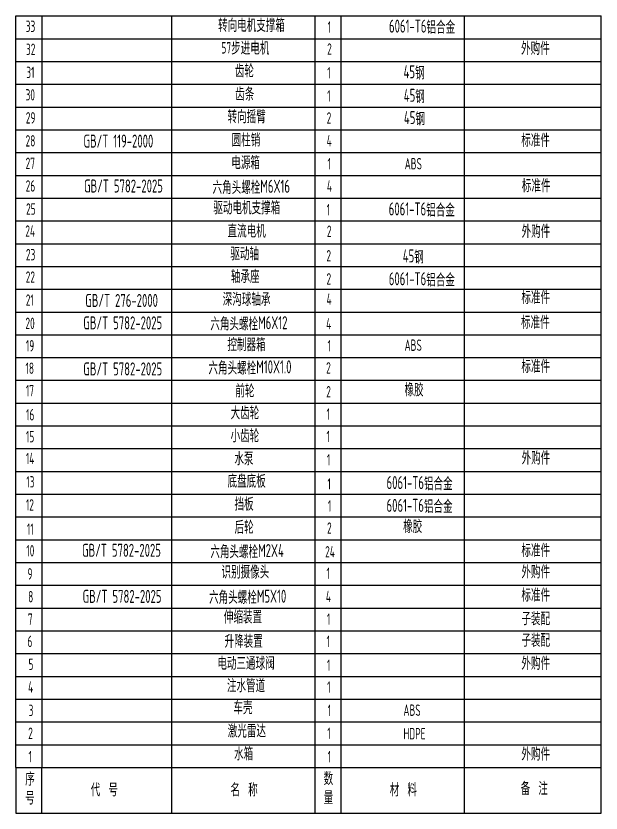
# Model space of a CAD drawing. Header units: millimetres. Extents: x 0 to 4412, y -498 to 1086.
# Drawn here: x 1281.2 to 1461.2, y 66 to 311 of the extents above; entities that cross this region are included whole.
import ezdxf

# ---------------------------------------------------------------- set-up
doc = ezdxf.new("R2010")
doc.units = ezdxf.units.MM
doc.header["$LTSCALE"] = 1.8
doc.layers.add('10', color=7, linetype='Continuous')
doc.styles.add('SLDTEXTSTYLE0', font='TXT', dxfattribs={"width": 0.7, "bigfont": 'bigfont'})
doc.styles.add('SLDTEXTSTYLE3', font='TXT', dxfattribs={"width": 0.7})

# ---------------------------------------------------------------- blocks, each defined once
blk = doc.blocks.new('SW_TABLEANNOTATION_0')
for p, q in [((282.22, -29.33), (282.22, -22.33)), ((282.22, -22.33), (462.22, -22.33)), ((290.22, -22.33), (290.22, -29.33)), ((330.22, -29.33), (330.22, -22.33)), ((374.22, -29.33), (374.22, -22.33)), ((382.22, -29.33), (382.22, -22.33)), ((420.22, -29.33), (420.22, -22.33)), ((462.22, -29.33), (462.22, -22.33)), ((282.22, -36.33), (282.22, -29.33)), ((282.22, -29.33), (462.22, -29.33)), ((290.22, -29.33), (290.22, -36.33)), ((330.22, -36.33), (330.22, -29.33)), ((374.22, -36.33), (374.22, -29.33)), ((382.22, -36.33), (382.22, -29.33)), ((420.22, -36.33), (420.22, -29.33)), ((420.22, -29.33), (430.22, -29.33)), ((462.22, -36.33), (462.22, -29.33)), ((282.22, -43.33), (282.22, -36.33)), ((282.22, -36.33), (462.22, -36.33)), ((290.22, -36.33), (290.22, -43.33)), ((330.22, -43.33), (330.22, -36.33)), ((374.22, -43.33), (374.22, -36.33)), ((382.22, -43.33), (382.22, -36.33)), ((420.22, -43.33), (420.22, -36.33)), ((420.22, -36.33), (430.22, -36.33)), ((462.22, -43.33), (462.22, -36.33)), ((282.22, -50.33), (282.22, -43.33)), ((282.22, -43.33), (462.22, -43.33)), ((290.22, -43.33), (290.22, -50.33)), ((330.22, -50.33), (330.22, -43.33)), ((374.22, -50.33), (374.22, -43.33)), ((382.22, -50.33), (382.22, -43.33)), ((420.22, -50.33), (420.22, -43.33)), ((420.22, -43.33), (430.22, -43.33)), ((462.22, -50.33), (462.22, -43.33)), ((282.22, -57.33), (282.22, -50.33)), ((282.22, -50.33), (462.22, -50.33)), ((290.22, -50.33), (290.22, -57.33)), ((330.22, -57.33), (330.22, -50.33)), ((374.22, -57.33), (374.22, -50.33)), ((382.22, -57.33), (382.22, -50.33)), ((420.22, -57.33), (420.22, -50.33)), ((420.22, -50.33), (430.22, -50.33)), ((462.22, -57.33), (462.22, -50.33)), ((282.22, -64.33), (282.22, -57.33)), ((282.22, -57.33), (462.22, -57.33)), ((290.22, -57.33), (290.22, -64.33)), ((330.22, -64.33), (330.22, -57.33)), ((374.22, -64.33), (374.22, -57.33)), ((382.22, -64.33), (382.22, -57.33)), ((420.22, -64.33), (420.22, -57.33)), ((420.22, -57.33), (430.22, -57.33)), ((462.22, -64.33), (462.22, -57.33)), ((282.22, -71.33), (282.22, -64.33)), ((282.22, -64.33), (462.22, -64.33)), ((290.22, -64.33), (290.22, -71.33)), ((330.22, -71.33), (330.22, -64.33)), ((374.22, -71.33), (374.22, -64.33)), ((382.22, -71.33), (382.22, -64.33)), ((420.22, -71.33), (420.22, -64.33)), ((420.22, -64.33), (430.22, -64.33)), ((462.22, -71.33), (462.22, -64.33)), ((282.22, -78.33), (282.22, -71.33)), ((282.22, -71.33), (462.22, -71.33)), ((290.22, -71.33), (290.22, -78.33)), ((330.22, -78.33), (330.22, -71.33)), ((374.22, -78.33), (374.22, -71.33)), ((382.22, -78.33), (382.22, -71.33)), ((420.22, -78.33), (420.22, -71.33)), ((420.22, -71.33), (430.22, -71.33)), ((462.22, -78.33), (462.22, -71.33)), ((282.22, -85.33), (282.22, -78.33)), ((282.22, -78.33), (462.22, -78.33)), ((290.22, -78.33), (290.22, -85.33)), ((330.22, -85.33), (330.22, -78.33)), ((374.22, -85.33), (374.22, -78.33)), ((382.22, -85.33), (382.22, -78.33)), ((420.22, -85.33), (420.22, -78.33)), ((420.22, -78.33), (430.22, -78.33)), ((462.22, -85.33), (462.22, -78.33)), ((282.22, -92.33), (282.22, -85.33)), ((282.22, -85.33), (462.22, -85.33)), ((290.22, -85.33), (290.22, -92.33)), ((330.22, -92.33), (330.22, -85.33)), ((374.22, -92.33), (374.22, -85.33)), ((382.22, -92.33), (382.22, -85.33)), ((420.22, -92.33), (420.22, -85.33)), ((420.22, -85.33), (430.22, -85.33)), ((462.22, -92.33), (462.22, -85.33)), ((282.22, -99.33), (282.22, -92.33)), ((282.22, -92.33), (462.22, -92.33)), ((290.22, -92.33), (290.22, -99.33)), ((330.22, -99.33), (330.22, -92.33)), ((374.22, -99.33), (374.22, -92.33)), ((382.22, -99.33), (382.22, -92.33)), ((420.22, -99.33), (420.22, -92.33)), ((420.22, -92.33), (430.22, -92.33)), ((462.22, -99.33), (462.22, -92.33)), ((282.22, -106.33), (282.22, -99.33)), ((282.22, -99.33), (462.22, -99.33)), ((290.22, -99.33), (290.22, -106.33)), ((330.22, -106.33), (330.22, -99.33)), ((374.22, -106.33), (374.22, -99.33)), ((382.22, -106.33), (382.22, -99.33)), ((420.22, -106.33), (420.22, -99.33)), ((420.22, -99.33), (430.22, -99.33)), ((462.22, -106.33), (462.22, -99.33)), ((282.22, -113.33), (282.22, -106.33)), ((282.22, -106.33), (462.22, -106.33)), ((290.22, -106.33), (290.22, -113.33)), ((330.22, -113.33), (330.22, -106.33)), ((374.22, -113.33), (374.22, -106.33)), ((382.22, -113.33), (382.22, -106.33)), ((420.22, -113.33), (420.22, -106.33)), ((420.22, -106.33), (430.22, -106.33)), ((462.22, -113.33), (462.22, -106.33)), ((282.22, -120.33), (282.22, -113.33)), ((282.22, -113.33), (462.22, -113.33)), ((290.22, -113.33), (290.22, -120.33)), ((330.22, -120.33), (330.22, -113.33)), ((374.22, -120.33), (374.22, -113.33)), ((382.22, -120.33), (382.22, -113.33)), ((420.22, -120.33), (420.22, -113.33)), ((420.22, -113.33), (430.22, -113.33)), ((462.22, -120.33), (462.22, -113.33)), ((282.22, -127.33), (282.22, -120.33)), ((282.22, -120.33), (462.22, -120.33)), ((290.22, -120.33), (290.22, -127.33)), ((330.22, -127.33), (330.22, -120.33)), ((374.22, -127.33), (374.22, -120.33)), ((382.22, -127.33), (382.22, -120.33)), ((420.22, -127.33), (420.22, -120.33)), ((420.22, -120.33), (430.22, -120.33)), ((462.22, -127.33), (462.22, -120.33)), ((282.22, -134.33), (282.22, -127.33)), ((282.22, -127.33), (462.22, -127.33)), ((290.22, -127.33), (290.22, -134.33)), ((330.22, -134.33), (330.22, -127.33)), ((374.22, -134.33), (374.22, -127.33)), ((382.22, -134.33), (382.22, -127.33)), ((420.22, -134.33), (420.22, -127.33)), ((420.22, -127.33), (430.22, -127.33)), ((462.22, -134.33), (462.22, -127.33)), ((282.22, -141.33), (282.22, -134.33)), ((282.22, -134.33), (462.22, -134.33)), ((290.22, -134.33), (290.22, -141.33)), ((330.22, -141.33), (330.22, -134.33)), ((374.22, -141.33), (374.22, -134.33)), ((382.22, -141.33), (382.22, -134.33)), ((420.22, -141.33), (420.22, -134.33)), ((420.22, -134.33), (430.22, -134.33)), ((462.22, -141.33), (462.22, -134.33)), ((282.22, -148.33), (282.22, -141.33)), ((282.22, -141.33), (462.22, -141.33)), ((290.22, -141.33), (290.22, -148.33)), ((330.22, -148.33), (330.22, -141.33)), ((374.22, -148.33), (374.22, -141.33)), ((382.22, -148.33), (382.22, -141.33)), ((420.22, -148.33), (420.22, -141.33)), ((420.22, -141.33), (430.22, -141.33)), ((462.22, -148.33), (462.22, -141.33)), ((282.22, -155.33), (282.22, -148.33)), ((282.22, -148.33), (462.22, -148.33)), ((290.22, -148.33), (290.22, -155.33)), ((330.22, -155.33), (330.22, -148.33)), ((374.22, -155.33), (374.22, -148.33)), ((382.22, -155.33), (382.22, -148.33)), ((420.22, -155.33), (420.22, -148.33)), ((420.22, -148.33), (430.22, -148.33)), ((462.22, -155.33), (462.22, -148.33)), ((282.22, -162.33), (282.22, -155.33)), ((282.22, -155.33), (462.22, -155.33)), ((290.22, -155.33), (290.22, -162.33)), ((330.22, -162.33), (330.22, -155.33)), ((374.22, -162.33), (374.22, -155.33)), ((382.22, -162.33), (382.22, -155.33)), ((420.22, -162.33), (420.22, -155.33)), ((420.22, -155.33), (430.22, -155.33)), ((462.22, -162.33), (462.22, -155.33)), ((282.22, -169.33), (282.22, -162.33)), ((282.22, -162.33), (462.22, -162.33)), ((290.22, -162.33), (290.22, -169.33)), ((330.22, -169.33), (330.22, -162.33)), ((374.22, -169.33), (374.22, -162.33)), ((382.22, -169.33), (382.22, -162.33)), ((420.22, -169.33), (420.22, -162.33)), ((420.22, -162.33), (430.22, -162.33)), ((462.22, -169.33), (462.22, -162.33)), ((282.22, -176.33), (282.22, -169.33)), ((282.22, -169.33), (462.22, -169.33)), ((290.22, -169.33), (290.22, -176.33)), ((330.22, -176.33), (330.22, -169.33)), ((374.22, -176.33), (374.22, -169.33)), ((382.22, -176.33), (382.22, -169.33)), ((420.22, -176.33), (420.22, -169.33)), ((420.22, -169.33), (430.22, -169.33)), ((462.22, -176.33), (462.22, -169.33)), ((282.22, -183.33), (282.22, -176.33)), ((282.22, -176.33), (462.22, -176.33)), ((290.22, -176.33), (290.22, -183.33)), ((330.22, -183.33), (330.22, -176.33)), ((374.22, -183.33), (374.22, -176.33)), ((382.22, -183.33), (382.22, -176.33)), ((420.22, -183.33), (420.22, -176.33)), ((420.22, -176.33), (430.22, -176.33)), ((462.22, -183.33), (462.22, -176.33)), ((282.22, -190.33), (282.22, -183.33)), ((282.22, -183.33), (462.22, -183.33)), ((290.22, -183.33), (290.22, -190.33)), ((330.22, -190.33), (330.22, -183.33)), ((374.22, -190.33), (374.22, -183.33)), ((382.22, -190.33), (382.22, -183.33)), ((420.22, -190.33), (420.22, -183.33)), ((420.22, -183.33), (430.22, -183.33)), ((462.22, -190.33), (462.22, -183.33)), ((282.22, -197.33), (282.22, -190.33)), ((282.22, -190.33), (462.22, -190.33)), ((290.22, -190.33), (290.22, -197.33)), ((330.22, -197.33), (330.22, -190.33)), ((374.22, -197.33), (374.22, -190.33)), ((382.22, -197.33), (382.22, -190.33)), ((420.22, -197.33), (420.22, -190.33)), ((420.22, -190.33), (430.22, -190.33)), ((462.22, -197.33), (462.22, -190.33)), ((282.22, -204.33), (282.22, -197.33)), ((282.22, -197.33), (462.22, -197.33)), ((290.22, -197.33), (290.22, -204.33)), ((330.22, -204.33), (330.22, -197.33)), ((374.22, -204.33), (374.22, -197.33)), ((382.22, -204.33), (382.22, -197.33)), ((420.22, -204.33), (420.22, -197.33)), ((420.22, -197.33), (430.22, -197.33)), ((462.22, -204.33), (462.22, -197.33)), ((282.22, -211.33), (282.22, -204.33)), ((282.22, -204.33), (462.22, -204.33)), ((290.22, -204.33), (290.22, -211.33)), ((330.22, -211.33), (330.22, -204.33)), ((374.22, -211.33), (374.22, -204.33)), ((382.22, -211.33), (382.22, -204.33)), ((420.22, -211.33), (420.22, -204.33)), ((420.22, -204.33), (430.22, -204.33)), ((462.22, -211.33), (462.22, -204.33)), ((282.22, -218.33), (282.22, -211.33)), ((282.22, -211.33), (462.22, -211.33)), ((290.22, -211.33), (290.22, -218.33)), ((330.22, -218.33), (330.22, -211.33)), ((374.22, -218.33), (374.22, -211.33)), ((382.22, -218.33), (382.22, -211.33)), ((420.22, -218.33), (420.22, -211.33)), ((420.22, -211.33), (430.22, -211.33)), ((462.22, -218.33), (462.22, -211.33)), ((282.22, -225.33), (282.22, -218.33)), ((282.22, -218.33), (462.22, -218.33)), ((290.22, -218.33), (290.22, -225.33)), ((330.22, -225.33), (330.22, -218.33)), ((374.22, -225.33), (374.22, -218.33)), ((382.22, -225.33), (382.22, -218.33)), ((420.22, -225.33), (420.22, -218.33)), ((420.22, -218.33), (430.22, -218.33)), ((462.22, -225.33), (462.22, -218.33)), ((282.22, -232.33), (282.22, -225.33)), ((282.22, -225.33), (462.22, -225.33)), ((290.22, -225.33), (290.22, -232.33)), ((330.22, -232.33), (330.22, -225.33)), ((374.22, -232.33), (374.22, -225.33)), ((382.22, -232.33), (382.22, -225.33)), ((420.22, -232.33), (420.22, -225.33)), ((420.22, -225.33), (430.22, -225.33)), ((462.22, -232.33), (462.22, -225.33)), ((282.22, -239.33), (282.22, -232.33)), ((282.22, -232.33), (462.22, -232.33)), ((290.22, -232.33), (290.22, -239.33)), ((330.22, -239.33), (330.22, -232.33)), ((374.22, -239.33), (374.22, -232.33)), ((382.22, -239.33), (382.22, -232.33)), ((420.22, -239.33), (420.22, -232.33)), ((420.22, -232.33), (430.22, -232.33)), ((462.22, -239.33), (462.22, -232.33)), ((282.22, -246.33), (282.22, -239.33)), ((282.22, -239.33), (462.22, -239.33)), ((290.22, -239.33), (290.22, -246.33)), ((330.22, -246.33), (330.22, -239.33)), ((374.22, -246.33), (374.22, -239.33)), ((382.22, -246.33), (382.22, -239.33)), ((420.22, -246.33), (420.22, -239.33)), ((420.22, -239.33), (430.22, -239.33)), ((462.22, -246.33), (462.22, -239.33)), ((282.22, -253.33), (282.22, -246.33)), ((282.22, -246.33), (462.22, -246.33)), ((290.22, -246.33), (290.22, -253.33)), ((330.22, -253.33), (330.22, -246.33)), ((374.22, -253.33), (374.22, -246.33)), ((382.22, -253.33), (382.22, -246.33)), ((420.22, -253.33), (420.22, -246.33)), ((420.22, -246.33), (430.22, -246.33)), ((462.22, -253.33), (462.22, -246.33)), ((282.22, -253.33), (282.22, -267.33)), ((290.22, -267.33), (290.22, -253.33)), ((330.22, -267.33), (330.22, -253.33)), ((374.22, -267.33), (374.22, -253.33)), ((382.22, -267.33), (382.22, -253.33)), ((420.22, -267.33), (420.22, -253.33)), ((420.22, -253.33), (430.22, -253.33)), ((462.22, -267.33), (462.22, -253.33)), ((420.22, -267.33), (420.22, -260.33)), ((282.22, -267.33), (290.22, -267.33)), ((290.22, -267.33), (330.22, -267.33)), ((330.22, -267.33), (374.22, -267.33)), ((374.22, -267.33), (382.22, -267.33)), ((382.22, -267.33), (420.22, -267.33)), ((420.22, -267.33), (442.22, -267.33)), ((442.22, -267.33), (462.22, -267.33))]:
    blk.add_line(p, q)
at = {"layer": '10', "color": 0}
for p, q in [((282.22, -29.33), (308.05, -29.33)), ((308.05, -29.33), (389.2, -29.33)), ((389.2, -29.33), (420.22, -29.33)), ((430.22, -29.33), (436.61, -29.33)), ((436.61, -29.33), (462.22, -29.33)), ((282.22, -36.33), (308.05, -36.33)), ((308.05, -36.33), (389.2, -36.33)), ((389.2, -36.33), (420.22, -36.33)), ((430.22, -36.33), (436.61, -36.33)), ((436.61, -36.33), (462.22, -36.33)), ((282.22, -43.33), (308.05, -43.33)), ((308.05, -43.33), (389.2, -43.33)), ((389.2, -43.33), (420.22, -43.33)), ((430.22, -43.33), (436.61, -43.33)), ((436.61, -43.33), (462.22, -43.33)), ((282.22, -50.33), (308.05, -50.33)), ((308.05, -50.33), (389.2, -50.33)), ((389.2, -50.33), (420.22, -50.33)), ((430.22, -50.33), (436.61, -50.33)), ((436.61, -50.33), (462.22, -50.33)), ((282.22, -57.33), (308.05, -57.33)), ((308.05, -57.33), (389.2, -57.33)), ((389.2, -57.33), (420.22, -57.33)), ((430.22, -57.33), (436.61, -57.33)), ((436.61, -57.33), (462.22, -57.33)), ((282.22, -64.33), (308.05, -64.33)), ((308.05, -64.33), (389.2, -64.33)), ((389.2, -64.33), (420.22, -64.33)), ((430.22, -64.33), (436.61, -64.33)), ((436.61, -64.33), (462.22, -64.33)), ((282.22, -71.33), (308.05, -71.33)), ((308.05, -71.33), (389.2, -71.33)), ((389.2, -71.33), (420.22, -71.33)), ((430.22, -71.33), (436.61, -71.33)), ((436.61, -71.33), (462.22, -71.33)), ((282.22, -78.33), (308.05, -78.33)), ((308.05, -78.33), (389.2, -78.33)), ((389.2, -78.33), (420.22, -78.33)), ((430.22, -78.33), (436.61, -78.33)), ((436.61, -78.33), (462.22, -78.33)), ((282.22, -85.33), (308.05, -85.33)), ((308.05, -85.33), (389.2, -85.33)), ((389.2, -85.33), (420.22, -85.33)), ((430.22, -85.33), (436.61, -85.33)), ((436.61, -85.33), (462.22, -85.33)), ((282.22, -92.33), (308.05, -92.33)), ((308.05, -92.33), (389.2, -92.33)), ((389.2, -92.33), (420.22, -92.33)), ((430.22, -92.33), (436.61, -92.33)), ((436.61, -92.33), (462.22, -92.33)), ((282.22, -99.33), (308.05, -99.33)), ((308.05, -99.33), (389.2, -99.33)), ((389.2, -99.33), (420.22, -99.33)), ((430.22, -99.33), (436.61, -99.33)), ((436.61, -99.33), (462.22, -99.33)), ((282.22, -106.33), (308.05, -106.33)), ((308.05, -106.33), (389.2, -106.33)), ((389.2, -106.33), (420.22, -106.33)), ((430.22, -106.33), (436.61, -106.33)), ((436.61, -106.33), (462.22, -106.33)), ((282.22, -113.33), (308.05, -113.33)), ((308.05, -113.33), (389.2, -113.33)), ((389.2, -113.33), (420.22, -113.33)), ((430.22, -113.33), (436.61, -113.33)), ((436.61, -113.33), (462.22, -113.33)), ((282.22, -120.33), (308.05, -120.33)), ((308.05, -120.33), (389.2, -120.33)), ((389.2, -120.33), (420.22, -120.33)), ((430.22, -120.33), (436.61, -120.33)), ((436.61, -120.33), (462.22, -120.33)), ((282.22, -127.33), (308.05, -127.33)), ((308.05, -127.33), (389.2, -127.33)), ((389.2, -127.33), (420.22, -127.33)), ((430.22, -127.33), (436.61, -127.33)), ((436.61, -127.33), (462.22, -127.33)), ((282.22, -134.33), (308.05, -134.33)), ((308.05, -134.33), (389.2, -134.33)), ((389.2, -134.33), (420.22, -134.33)), ((430.22, -134.33), (436.61, -134.33)), ((436.61, -134.33), (462.22, -134.33)), ((282.22, -141.33), (308.05, -141.33)), ((308.05, -141.33), (389.2, -141.33)), ((389.2, -141.33), (420.22, -141.33)), ((430.22, -141.33), (436.61, -141.33)), ((436.61, -141.33), (462.22, -141.33)), ((282.22, -148.33), (308.05, -148.33)), ((308.05, -148.33), (389.2, -148.33)), ((389.2, -148.33), (420.22, -148.33)), ((430.22, -148.33), (436.61, -148.33)), ((436.61, -148.33), (462.22, -148.33)), ((282.22, -155.33), (308.05, -155.33)), ((308.05, -155.33), (389.2, -155.33)), ((389.2, -155.33), (420.22, -155.33)), ((430.22, -155.33), (436.61, -155.33)), ((436.61, -155.33), (462.22, -155.33)), ((282.22, -162.33), (308.05, -162.33)), ((308.05, -162.33), (389.2, -162.33)), ((389.2, -162.33), (420.22, -162.33)), ((430.22, -162.33), (436.61, -162.33)), ((436.61, -162.33), (462.22, -162.33)), ((282.22, -169.33), (308.05, -169.33)), ((308.05, -169.33), (389.2, -169.33)), ((389.2, -169.33), (420.22, -169.33)), ((430.22, -169.33), (436.61, -169.33)), ((436.61, -169.33), (462.22, -169.33)), ((282.22, -176.33), (308.05, -176.33)), ((308.05, -176.33), (389.2, -176.33)), ((389.2, -176.33), (420.22, -176.33)), ((430.22, -176.33), (436.61, -176.33)), ((436.61, -176.33), (462.22, -176.33)), ((282.22, -183.33), (308.05, -183.33)), ((308.05, -183.33), (389.2, -183.33)), ((389.2, -183.33), (420.22, -183.33)), ((430.22, -183.33), (436.61, -183.33)), ((436.61, -183.33), (462.22, -183.33)), ((282.22, -190.33), (308.05, -190.33)), ((308.05, -190.33), (389.2, -190.33)), ((389.2, -190.33), (420.22, -190.33)), ((430.22, -190.33), (436.61, -190.33)), ((436.61, -190.33), (462.22, -190.33)), ((282.22, -197.33), (308.05, -197.33)), ((308.05, -197.33), (389.2, -197.33)), ((389.2, -197.33), (420.22, -197.33)), ((430.22, -197.33), (436.61, -197.33)), ((436.61, -197.33), (462.22, -197.33)), ((282.22, -204.33), (308.05, -204.33)), ((308.05, -204.33), (389.2, -204.33)), ((389.2, -204.33), (420.22, -204.33)), ((430.22, -204.33), (436.61, -204.33)), ((436.61, -204.33), (462.22, -204.33)), ((282.22, -211.33), (308.05, -211.33)), ((308.05, -211.33), (389.2, -211.33)), ((389.2, -211.33), (420.22, -211.33)), ((430.22, -211.33), (436.61, -211.33)), ((436.61, -211.33), (462.22, -211.33)), ((282.22, -218.33), (308.05, -218.33)), ((308.05, -218.33), (389.2, -218.33)), ((389.2, -218.33), (420.22, -218.33)), ((430.22, -218.33), (436.61, -218.33)), ((436.61, -218.33), (462.22, -218.33)), ((282.22, -225.33), (308.05, -225.33)), ((308.05, -225.33), (389.2, -225.33)), ((389.2, -225.33), (420.22, -225.33)), ((430.22, -225.33), (436.61, -225.33)), ((436.61, -225.33), (462.22, -225.33)), ((282.22, -232.33), (308.05, -232.33)), ((308.05, -232.33), (389.2, -232.33)), ((389.2, -232.33), (420.22, -232.33)), ((430.22, -232.33), (436.61, -232.33)), ((436.61, -232.33), (462.22, -232.33)), ((282.22, -239.33), (308.05, -239.33)), ((308.05, -239.33), (389.2, -239.33)), ((389.2, -239.33), (420.22, -239.33)), ((430.22, -239.33), (436.61, -239.33)), ((436.61, -239.33), (462.22, -239.33)), ((282.22, -246.33), (308.05, -246.33)), ((308.05, -246.33), (389.2, -246.33)), ((389.2, -246.33), (420.22, -246.33)), ((430.22, -246.33), (436.61, -246.33)), ((436.61, -246.33), (462.22, -246.33)), ((282.22, -253.33), (308.05, -253.33)), ((308.05, -253.33), (389.2, -253.33)), ((389.2, -253.33), (420.22, -253.33)), ((430.22, -253.33), (436.61, -253.33)), ((436.61, -253.33), (462.22, -253.33))]:
    blk.add_line(p, q, dxfattribs=at)
at = {"layer": '10', "color": 0, "char_height": 3.5, "attachment_point": 1}
for s, insert, width, style in [('{\\Fgbenor|c134;33}', (285.23, -23.76), 2.4203, 'SLDTEXTSTYLE3'), ('{\\Fgbenor|c134;1}', (378.11, -23.98), 0.8167, 'SLDTEXTSTYLE3'), ('{\\Fgbenor|c134;32}', (285.32, -30.83), 0.4083, 'SLDTEXTSTYLE3'), ('{\\Fgbenor|c134;2}', (377.95, -30.76), 0.4083, 'SLDTEXTSTYLE3'), ('{\\Fgbenor|c134;1}', (377.98, -38.06), 1.0403, 'SLDTEXTSTYLE3'), ('{\\Fgbenor|c134;1}', (377.96, -45.18), 1.8391, 'SLDTEXTSTYLE3'), ('{\\Fgbenor|c134;2}', (377.81, -51.94), 2.45, 'SLDTEXTSTYLE3'), ('{\\Fgbenor|c134;28}', (285.19, -58.97), 0.9012, 'SLDTEXTSTYLE3'), ('{\\Fgbenor|c134;27}', (285.19, -65.88), 0.9538, 'SLDTEXTSTYLE3'), ('{\\Fgbenor|c134;26}', (285.22, -72.83), 0.8167, 'SLDTEXTSTYLE3'), ('{\\Fgbenor|c134;25}', (285.34, -79.92), 0.8167, 'SLDTEXTSTYLE3'), ('{\\Fgbenor|c134;1}', (377.79, -80.15), 0.4083, 'SLDTEXTSTYLE3'), ('{\\Fgbenor|c134;24}', (285.11, -86.7), 1.0403, 'SLDTEXTSTYLE3'), ('{\\Fgbenor|c134;2}', (377.88, -86.75), 1.9221, 'SLDTEXTSTYLE3'), ('{\\Fgbenor|c134;23}', (285.29, -93.95), 1.8391, 'SLDTEXTSTYLE3'), ('{\\Fgbenor|c134;2}', (377.73, -94.3), 0.9012, 'SLDTEXTSTYLE3'), ('{\\Fgbenor|c134;22}', (285.23, -100.85), 2.45, 'SLDTEXTSTYLE3'), ('{\\Fgbenor|c134;2}', (377.76, -101.4), 1.0208, 'SLDTEXTSTYLE3'), ('{\\Fgbenor|c134;4}', (377.79, -107.62), 2.4203, 'SLDTEXTSTYLE3'), ('{\\Fgbenor|c134;4}', (377.66, -115.15), 1.8375, 'SLDTEXTSTYLE3'), ('{\\Fgbenor|c134;18}', (285.16, -128.86), 1.9221, 'SLDTEXTSTYLE3'), ('{\\Fgbenor|c134;2}', (377.65, -128.75), 0.8167, 'SLDTEXTSTYLE3'), ('{\\fHYSWLongFangSong|b0|i0|c134|p2;大齿轮}', (348.25, -142.48), 11.7566, 'SLDTEXTSTYLE0'), ('{\\Fgbenor|c134;16}', (285.33, -143.15), 3.2667, 'SLDTEXTSTYLE3'), ('{\\Fgbenor|c134;1}', (377.77, -142.95), 0.9538, 'SLDTEXTSTYLE3'), ('{\\Fgbenor|c134;2}', (377.92, -178), 1.6333, 'SLDTEXTSTYLE3'), ('{\\Fgbenor|c134;24}', (377.33, -185.28), 3.2667, 'SLDTEXTSTYLE3'), ('{\\Fgbenor|c134;8}', (285.98, -199.08), 1.6333, 'SLDTEXTSTYLE3'), ('{\\Fgbenor|c134;4}', (377.55, -199.03), 1.9221, 'SLDTEXTSTYLE3'), ('{\\Fgbenor|c134;1}', (377.88, -205.98), 0.8167, 'SLDTEXTSTYLE3'), ('{\\fHYSWLongFangSong|b0|i0|c134|p2;升降装置}', (346.39, -212.67), 12.6251, 'SLDTEXTSTYLE0'), ('{\\Fgbenor|c134;1}', (377.78, -212.82), 1.0401, 'SLDTEXTSTYLE3')]:
    blk.add_mtext(s, dxfattribs=dict(at, insert=insert, width=width, style=style))
for s, insert, style in [('{\\fHYSWLongFangSong|b0|i0|c134|p2;转向电机支撑箱}', (344.4, -23.36), 'SLDTEXTSTYLE0'), ('\\pxi-2,l3,t3;{\\Fgbenor|c134;\\H1.14286x;6061-T6\\fHYSWLongFangSong|b0|i0|c134|p2;\\H0.875x;铝合金}', (393.49, -23.46), 'SLDTEXTSTYLE0'), ('{\\Fgbenor|c128;57\\fHYSWLongFangSong|b0|i0|c134|p2;步进电机}', (345.44, -30.38), 'SLDTEXTSTYLE0'), ('{\\fHYSWLongFangSong|b0|i0|c134|p2;外购件}', (437.61, -30.44), 'SLDTEXTSTYLE0'), ('{\\Fgbenor|c134;31}', (285.41, -37.94), 'SLDTEXTSTYLE3'), ('{\\fHYSWLongFangSong|b0|i0|c134|p2;齿轮}', (349.56, -37.37), 'SLDTEXTSTYLE0'), ('\\pxi-2,l3,t3;{\\Fgbenor|c134;\\H1.14286x;45\\fHYSWLongFangSong|b0|i0|c134|p2;\\H0.875x;钢}', (397.96, -37.49), 'SLDTEXTSTYLE0'), ('{\\fHYSWLongFangSong|b0|i0|c134|p2;齿条}', (349.68, -44.49), 'SLDTEXTSTYLE0'), ('{\\Fgbenor|c134;30}', (285.18, -44.83), 'SLDTEXTSTYLE3'), ('\\pxi-2,l3,t3;{\\Fgbenor|c134;\\H1.14286x;45\\fHYSWLongFangSong|b0|i0|c134|p2;\\H0.875x;钢}', (398.04, -44.73), 'SLDTEXTSTYLE0'), ('{\\fHYSWLongFangSong|b0|i0|c134|p2;转向摇臂}', (347.32, -51.44), 'SLDTEXTSTYLE0'), ('{\\Fgbenor|c134;29}', (285.25, -51.9), 'SLDTEXTSTYLE3'), ('\\pxi-2,l3,t3;{\\Fgbenor|c134;\\H1.14286x;45\\fHYSWLongFangSong|b0|i0|c134|p2;\\H0.875x;钢}', (398.07, -51.59), 'SLDTEXTSTYLE0'), ('\\pxi-2,l3,t3;{\\Fgbenor|c134;\\H1.14286x;GB/T 119-2000}', (299.5, -58.79), 'SLDTEXTSTYLE0'), ('{\\fHYSWLongFangSong|b0|i0|c134|p2;圆柱销}', (348.56, -58.6), 'SLDTEXTSTYLE0'), ('{\\fHYSWLongFangSong|b0|i0|c134|p2;标准件}', (437.67, -58.69), 'SLDTEXTSTYLE0'), ('{\\Fgbenor|c134;4}', (377.81, -58.91), 'SLDTEXTSTYLE3'), ('{\\fHYSWLongFangSong|b0|i0|c134|p2;电源箱}', (348.46, -65.57), 'SLDTEXTSTYLE0'), ('{\\Fgbenor|c134;1}', (378.07, -66.03), 'SLDTEXTSTYLE3'), ('\\pxi-2,l3,t3;{\\Fgbenor|c134;ABS}', (398.3, -66), 'SLDTEXTSTYLE0'), ('\\pxi-2,l3,t3;{\\Fgbenor|c134;\\H1.14286x;GB/T 5782-2025}', (299.67, -72.6), 'SLDTEXTSTYLE0'), ('{\\fHYSWLongFangSong|b0|i0|c134|p2;六角头螺栓\\Fgbenor|c134;\\H1.14286x;M6X16}', (342.7, -72.69), 'SLDTEXTSTYLE0'), ('{\\Fgbenor|c134;4}', (377.87, -72.88), 'SLDTEXTSTYLE3'), ('{\\fHYSWLongFangSong|b0|i0|c134|p2;标准件}', (437.85, -72.64), 'SLDTEXTSTYLE0'), ('{\\fHYSWLongFangSong|b0|i0|c134|p2;驱动电机支撑箱}', (342.94, -79.45), 'SLDTEXTSTYLE0'), ('\\pxi-2,l3,t3;{\\Fgbenor|c134;\\H1.14286x;6061-T6\\fHYSWLongFangSong|b0|i0|c134|p2;\\H0.875x;铝合金}', (393.4, -79.65), 'SLDTEXTSTYLE0'), ('{\\fHYSWLongFangSong|b0|i0|c134|p2;直流电机}', (347.31, -86.6), 'SLDTEXTSTYLE0'), ('{\\fHYSWLongFangSong|b0|i0|c134|p2;外购件}', (437.77, -86.68), 'SLDTEXTSTYLE0'), ('{\\fHYSWLongFangSong|b0|i0|c134|p2;驱动轴}', (348.18, -93.58), 'SLDTEXTSTYLE0'), ('\\pxi-2,l3,t3;{\\Fgbenor|c134;\\H1.14286x;45\\fHYSWLongFangSong|b0|i0|c134|p2;\\H0.875x;钢}', (397.72, -94.08), 'SLDTEXTSTYLE0'), ('{\\fHYSWLongFangSong|b0|i0|c134|p2;轴承座}', (348.35, -100.57), 'SLDTEXTSTYLE0'), ('\\pxi-2,l3,t3;{\\Fgbenor|c134;\\H1.14286x;6061-T6\\fHYSWLongFangSong|b0|i0|c134|p2;\\H0.875x;铝合金}', (393.42, -101.12), 'SLDTEXTSTYLE0'), ('\\pxi-2,l3,t3;{\\Fgbenor|c134;\\H1.14286x;GB/T 276-2000}', (300.04, -107.78), 'SLDTEXTSTYLE0'), ('{\\fHYSWLongFangSong|b0|i0|c134|p2;深沟球轴承}', (345.83, -107.58), 'SLDTEXTSTYLE0'), ('{\\fHYSWLongFangSong|b0|i0|c134|p2;标准件}', (437.71, -107.02), 'SLDTEXTSTYLE0'), ('{\\Fgbenor|c134;21}', (285.24, -107.93), 'SLDTEXTSTYLE3'), ('{\\Fgbenor|c134;20}', (285.14, -115.07), 'SLDTEXTSTYLE3'), ('\\pxi-2,l3,t3;{\\Fgbenor|c134;\\H1.14286x;GB/T 5782-2025}', (299.44, -114.67), 'SLDTEXTSTYLE0'), ('{\\fHYSWLongFangSong|b0|i0|c134|p2;六角头螺栓\\Fgbenor|c128;\\H1.14286x;M6X12}', (342.02, -114.62), 'SLDTEXTSTYLE0'), ('{\\fHYSWLongFangSong|b0|i0|c134|p2;标准件}', (437.58, -114.63), 'SLDTEXTSTYLE0'), ('{\\Fgbenor|c134;19}', (285.27, -121.96), 'SLDTEXTSTYLE3'), ('{\\fHYSWLongFangSong|b0|i0|c134|p2;控制器箱}', (347.27, -121.49), 'SLDTEXTSTYLE0'), ('{\\Fgbenor|c134;1}', (378.08, -121.97), 'SLDTEXTSTYLE3'), ('\\pxi-2,l3,t3;{\\Fgbenor|c134;ABS}', (398.27, -121.77), 'SLDTEXTSTYLE0'), ('\\pxi-2,l3,t3;{\\Fgbenor|c134;\\H1.14286x;GB/T 5782-2025}', (299.44, -128.82), 'SLDTEXTSTYLE0'), ('{\\fHYSWLongFangSong|b0|i0|c134|p2;六角头螺栓\\Fgbenor|c128;\\H1.14286x;M10X1.0}', (341.44, -128.19), 'SLDTEXTSTYLE0'), ('{\\fHYSWLongFangSong|b0|i0|c134|p2;标准件}', (437.71, -128.19), 'SLDTEXTSTYLE0'), ('{\\Fgbenor|c134;17}', (285.27, -135.77), 'SLDTEXTSTYLE3'), ('{\\fHYSWLongFangSong|b0|i0|c134|p2;前轮}', (349.71, -135.72), 'SLDTEXTSTYLE0'), ('{\\Fgbenor|c134;2}', (377.68, -136.08), 'SLDTEXTSTYLE3'), ('\\pxi-2,l3,t3;{\\fHYSWLongFangSong|b0|i0|c134|p2;橡胶}', (398.26, -135.39), 'SLDTEXTSTYLE0'), ('{\\fHYSWLongFangSong|b0|i0|c134|p2;小齿轮}', (348.24, -149.51), 'SLDTEXTSTYLE0'), ('{\\Fgbenor|c134;15}', (285.29, -149.89), 'SLDTEXTSTYLE3'), ('{\\Fgbenor|c134;1}', (377.75, -149.84), 'SLDTEXTSTYLE3'), ('{\\Fgbenor|c134;14}', (285.28, -156.61), 'SLDTEXTSTYLE3'), ('{\\fHYSWLongFangSong|b0|i0|c134|p2;水泵}', (349.42, -156.55), 'SLDTEXTSTYLE0'), ('{\\fHYSWLongFangSong|b0|i0|c134|p2;外购件}', (437.77, -156.33), 'SLDTEXTSTYLE0'), ('{\\Fgbenor|c134;1}', (377.86, -157.02), 'SLDTEXTSTYLE3'), ('{\\Fgbenor|c134;13}', (285.4, -163.78), 'SLDTEXTSTYLE3'), ('{\\fHYSWLongFangSong|b0|i0|c134|p2;底盘底板}', (347.32, -163.47), 'SLDTEXTSTYLE0'), ('\\pxi-2,l3,t3;{\\Fgbenor|c134;\\H1.14286x;6061-T6\\fHYSWLongFangSong|b0|i0|c134|p2;\\H0.875x;铝合金}', (392.73, -163.76), 'SLDTEXTSTYLE0'), ('{\\Fgbenor|c134;1}', (378.04, -164.42), 'SLDTEXTSTYLE3'), ('{\\Fgbenor|c134;12}', (285.29, -170.86), 'SLDTEXTSTYLE3'), ('{\\fHYSWLongFangSong|b0|i0|c134|p2;挡板}', (349.45, -170.52), 'SLDTEXTSTYLE0'), ('{\\Fgbenor|c134;1}', (378.18, -171.19), 'SLDTEXTSTYLE3'), ('\\pxi-2,l3,t3;{\\Fgbenor|c134;\\H1.14286x;6061-T6\\fHYSWLongFangSong|b0|i0|c134|p2;\\H0.875x;铝合金}', (392.72, -170.76), 'SLDTEXTSTYLE0'), ('{\\Fgbenor|c134;11}', (285.59, -178.32), 'SLDTEXTSTYLE3'), ('{\\fHYSWLongFangSong|b0|i0|c134|p2;后轮}', (349.48, -177.65), 'SLDTEXTSTYLE0'), ('\\pxi-2,l3,t3;{\\fHYSWLongFangSong|b0|i0|c134|p2;橡胶}', (397.84, -177.39), 'SLDTEXTSTYLE0'), ('{\\Fgbenor|c134;10}', (285.41, -184.95), 'SLDTEXTSTYLE3'), ('\\pxi-2,l3,t3;{\\Fgbenor|c134;\\H1.14286x;GB/T 5782-2025}', (299.06, -184.57), 'SLDTEXTSTYLE0'), ('{\\fHYSWLongFangSong|b0|i0|c134|p2;六角头螺栓\\Fgbenor|c128;\\H1.14286x;M2X4}', (342.02, -184.65), 'SLDTEXTSTYLE0'), ('{\\fHYSWLongFangSong|b0|i0|c134|p2;标准件}', (437.71, -184.75), 'SLDTEXTSTYLE0'), ('{\\fHYSWLongFangSong|b0|i0|c134|p2;识别摄像头}', (345.44, -191.38), 'SLDTEXTSTYLE0'), ('{\\fHYSWLongFangSong|b0|i0|c134|p2;外购件}', (437.71, -191.35), 'SLDTEXTSTYLE0'), ('{\\Fgbenor|c134;9}', (285.77, -192.05), 'SLDTEXTSTYLE3'), ('{\\Fgbenor|c134;1}', (377.77, -191.89), 'SLDTEXTSTYLE3'), ('{\\fHYSWLongFangSong|b0|i0|c134|p2;标准件}', (437.71, -198.47), 'SLDTEXTSTYLE0'), ('\\pxi-2,l3,t3;{\\Fgbenor|c134;\\H1.14286x;GB/T 5782-2025}', (299.23, -198.73), 'SLDTEXTSTYLE0'), ('{\\fHYSWLongFangSong|b0|i0|c134|p2;六角头螺栓\\Fgbenor|c128;\\H1.14286x;M5X10}', (341.63, -198.68), 'SLDTEXTSTYLE0'), ('{\\fHYSWLongFangSong|b0|i0|c134|p2;伸缩装置}', (346.19, -205.21), 'SLDTEXTSTYLE0'), ('{\\fHYSWLongFangSong|b0|i0|c134|p2;子装配}', (437.71, -205.72), 'SLDTEXTSTYLE0'), ('{\\Fgbenor|c134;7}', (285.88, -205.98), 'SLDTEXTSTYLE3'), ('{\\Fgbenor|c134;6}', (285.78, -212.82), 'SLDTEXTSTYLE3'), ('{\\fHYSWLongFangSong|b0|i0|c134|p2;子装配}', (437.71, -212.36), 'SLDTEXTSTYLE0'), ('{\\Fgbenor|c134;5}', (286.09, -219.84), 'SLDTEXTSTYLE3'), ('{\\fHYSWLongFangSong|b0|i0|c134|p2;电动三通球阀}', (344.18, -219.45), 'SLDTEXTSTYLE0'), ('{\\Fgbenor|c134;1}', (377.88, -220.15), 'SLDTEXTSTYLE3'), ('{\\fHYSWLongFangSong|b0|i0|c134|p2;外购件}', (437.71, -219.45), 'SLDTEXTSTYLE0'), ('{\\Fgbenor|c134;4}', (285.96, -226.86), 'SLDTEXTSTYLE3'), ('{\\fHYSWLongFangSong|b0|i0|c134|p2;注水管道}', (347.12, -226.33), 'SLDTEXTSTYLE0'), ('{\\Fgbenor|c134;1}', (377.96, -226.86), 'SLDTEXTSTYLE3'), ('{\\fHYSWLongFangSong|b0|i0|c134|p2;车壳}', (349.13, -233.08), 'SLDTEXTSTYLE0'), ('{\\Fgbenor|c134;3}', (286.12, -234.02), 'SLDTEXTSTYLE3'), ('{\\Fgbenor|c134;1}', (378.12, -234.02), 'SLDTEXTSTYLE3'), ('\\pxi-2,l3,t3;{\\Fgbenor|c134;ABS}', (397.91, -233.96), 'SLDTEXTSTYLE0'), ('{\\fHYSWLongFangSong|b0|i0|c134|p2;激光雷达}', (347.38, -240.25), 'SLDTEXTSTYLE0'), ('{\\Fgbenor|c134;2}', (286, -241.06), 'SLDTEXTSTYLE3'), ('{\\Fgbenor|c134;1}', (378, -241.06), 'SLDTEXTSTYLE3'), ('\\pxi-2,l3,t3;{\\Fgbenor|c134;HDPE}', (397.91, -241.18), 'SLDTEXTSTYLE0'), ('{\\fHYSWLongFangSong|b0|i0|c134|p2;水箱}', (349.33, -247.29), 'SLDTEXTSTYLE0'), ('{\\fHYSWLongFangSong|b0|i0|c134|p2;外购件}', (437.71, -247.34), 'SLDTEXTSTYLE0'), ('{\\Fgbenor|c134;1}', (286.1, -248.24), 'SLDTEXTSTYLE3'), ('{\\Fgbenor|c134;1}', (378.1, -248.24), 'SLDTEXTSTYLE3'), ('{\\fHYSWLongFangSong|b0|i0|c134|p2;序\\P号}', (285.08, -255.01), 'SLDTEXTSTYLE0'), ('{\\fHYSWLongFangSong|b0|i0|c134|p2;数\\P量}', (376.89, -254.88), 'SLDTEXTSTYLE0'), ('{\\fHYSWLongFangSong|b0|i0|c134|p2;代  号}', (305.22, -258.33), 'SLDTEXTSTYLE0'), ('{\\fHYSWLongFangSong|b0|i0|c134|p2;名  称}', (348.22, -258.33), 'SLDTEXTSTYLE0'), ('{\\fHYSWLongFangSong|b0|i0|c134|p2;材  料}', (397.22, -258.33), 'SLDTEXTSTYLE0'), ('{\\fHYSWLongFangSong|b0|i0|c134|p2;备  注}', (437.47, -257.93), 'SLDTEXTSTYLE0')]:
    blk.add_mtext(s, dxfattribs=dict(at, insert=insert, style=style))

msp = doc.modelspace()

# ---------------------------------------------------------------- block references
at = {"layer": '10'}
msp.add_blockref('SW_TABLEANNOTATION_0', (999, 333.3319), dxfattribs=at)

doc.saveas('drawing.dxf')
